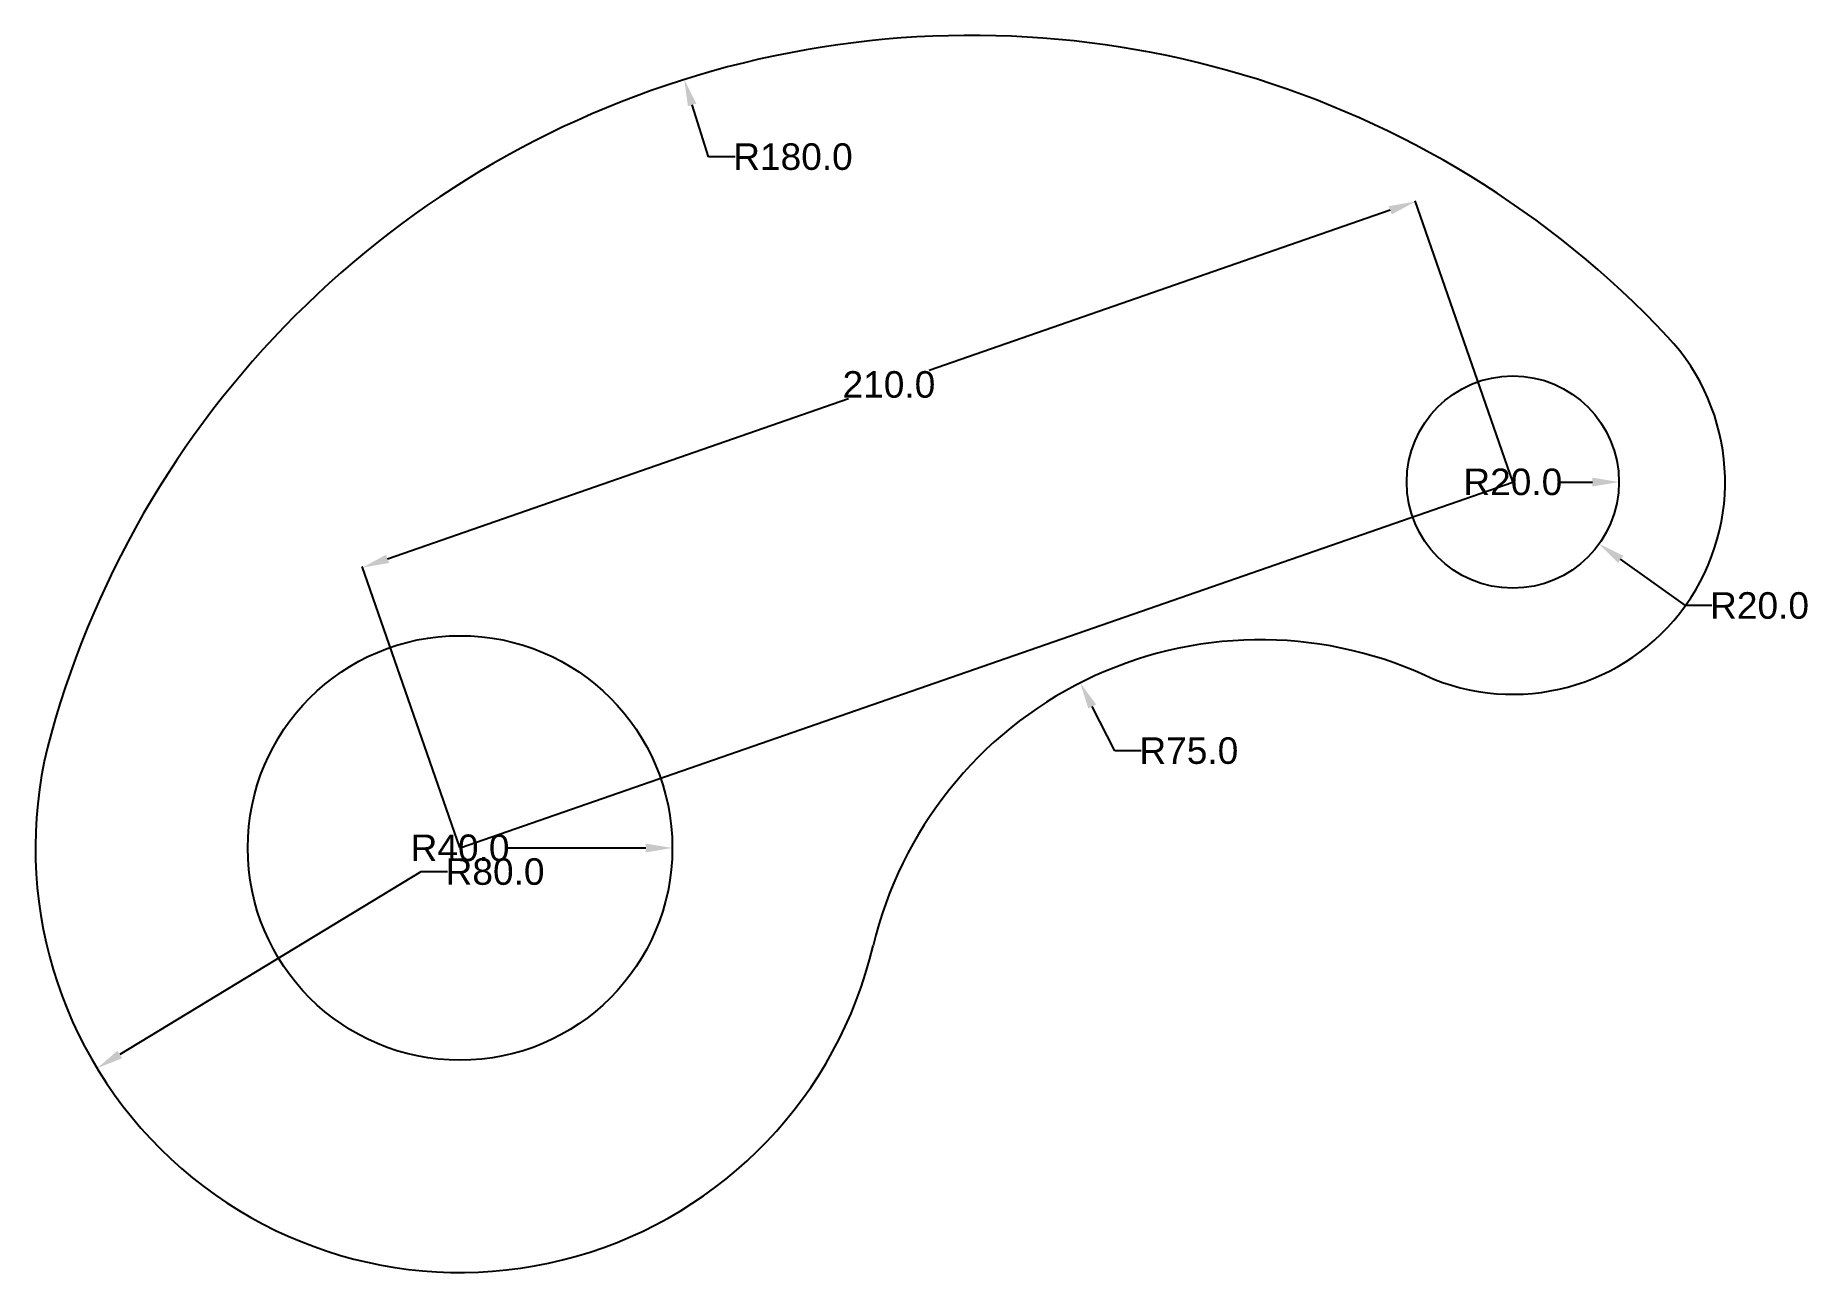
# Model space of a CAD drawing. Header units: millimetres. Extents: x -31 to 303, y -15 to 218.
import ezdxf

# ---------------------------------------------------------------- set-up
doc = ezdxf.new("R2010")
doc.units = ezdxf.units.MM
doc.layers.add('thick continuous', color=7, linetype='Continuous', lineweight=30)
doc.styles.get("Standard").update_dxf_attribs({"font": 'arial.ttf'})
doc.dimstyles.get("Standard").update_dxf_attribs({"dimtxt": 5, "dimasz": 5, "dimexe": 0.18, "dimexo": 0.0625, "dimgap": 0.09, "dimtad": 0, "dimtih": 1, "dimtoh": 1, "dimdec": 1, "dimzin": 0, "dimdsep": 46, "dimtxsty": 'Standard', "dimcen": 0.09, "dimadec": 0, "dimazin": 0, "dimtfac": 1, "dimtdec": 1, "dimtofl": 0, "dimtmove": 0, "dimatfit": 3, "dimfxl": 1, "dimtolj": 1, "dimtzin": 0, "dimarcsym": 0})

# ---------------------------------------------------------------- blocks, each defined once
blk = doc.blocks.new('*D28')
at = {"layer": 'Defpoints', "color": 0, "lineweight": 25, "transparency": 16777216}
for p in [(229.26, 186.64), (247.63, 133.8), (49.27, 64.85)]:
    blk.add_point(p, dxfattribs=at)
at = {"layer": 'thick continuous', "color": 0, "lineweight": -2, "transparency": 16777216}
for p, q in [((224.54, 185), (137.68, 154.81)), ((247.61, 133.86), (229.2, 186.81)), ((35.62, 119.33), (122.48, 149.52)), ((49.25, 64.91), (30.84, 117.86))]:
    blk.add_line(p, q, dxfattribs=at)
at = {"layer": 'thick continuous', "color": 0, "lineweight": 25, "transparency": 16777216}
for points in [[(224.26, 185.79), (224.81, 184.21), (229.26, 186.64)], [(35.35, 120.12), (35.9, 118.54), (30.9, 117.69)]]:
    blk.add_solid(points, dxfattribs=at)
at = {"layer": 'thick continuous', "color": 0, "lineweight": 25, "transparency": 16777216, "insert": (130.08, 152.16), "char_height": 5, "attachment_point": 5}
blk.add_mtext('\\A1;210.0', dxfattribs=at)
blk = doc.blocks.new('*D29')
at = {"layer": 'Defpoints', "color": 0, "lineweight": 25, "transparency": 16777216}
for p in [(49.27, 64.85), (89.27, 64.85)]:
    blk.add_point(p, dxfattribs=at)
at = {"layer": 'thick continuous', "color": 0, "lineweight": -2, "transparency": 16777216}
blk.add_line((58.24, 64.85), (84.27, 64.85), dxfattribs=at)
at = {"layer": 'thick continuous', "color": 0, "lineweight": 25, "transparency": 16777216}
blk.add_solid([(84.27, 65.68), (84.27, 64.01), (89.27, 64.85)], dxfattribs=at)
at = {"layer": 'thick continuous', "color": 0, "lineweight": 25, "transparency": 16777216, "insert": (49.27, 64.85), "char_height": 5, "attachment_point": 5}
blk.add_mtext('\\A1;R40.0', dxfattribs=at)
blk = doc.blocks.new('*D30')
at = {"layer": 'Defpoints', "color": 0, "lineweight": 25, "transparency": 16777216}
for p in [(247.63, 133.8), (267.63, 133.8)]:
    blk.add_point(p, dxfattribs=at)
at = {"layer": 'thick continuous', "color": 0, "lineweight": -2, "transparency": 16777216}
blk.add_line((256.6, 133.8), (262.63, 133.8), dxfattribs=at)
at = {"layer": 'thick continuous', "color": 0, "lineweight": 25, "transparency": 16777216}
blk.add_solid([(262.63, 134.63), (262.63, 132.96), (267.63, 133.8)], dxfattribs=at)
at = {"layer": 'thick continuous', "color": 0, "lineweight": 25, "transparency": 16777216, "insert": (247.63, 133.8), "char_height": 5, "attachment_point": 5}
blk.add_mtext('\\A1;R20.0', dxfattribs=at)
blk = doc.blocks.new('*D31')
at = {"layer": 'Defpoints', "color": 0, "lineweight": 25, "transparency": 16777216}
for p in [(49.27, 64.85), (-19.12, 23.34)]:
    blk.add_point(p, dxfattribs=at)
at = {"layer": 'thick continuous', "color": 0, "lineweight": -2, "transparency": 16777216}
for p, q in [((41.9, 60.37), (-14.84, 25.93)), ((46.9, 60.37), (41.9, 60.37))]:
    blk.add_line(p, q, dxfattribs=at)
at = {"layer": 'thick continuous', "color": 0, "lineweight": 25, "transparency": 16777216}
blk.add_solid([(-15.28, 26.64), (-14.41, 25.22), (-19.12, 23.34)], dxfattribs=at)
at = {"layer": 'thick continuous', "color": 0, "lineweight": 25, "transparency": 16777216, "insert": (55.87, 60.37), "char_height": 5, "attachment_point": 5}
blk.add_mtext('\\A1;R80.0', dxfattribs=at)
blk = doc.blocks.new('*D32')
at = {"layer": 'Defpoints', "color": 0, "lineweight": 25, "transparency": 16777216}
for p in [(166.13, 95.95), (200.09, 29.08)]:
    blk.add_point(p, dxfattribs=at)
at = {"layer": 'thick continuous', "color": 0, "lineweight": -2, "transparency": 16777216}
for p, q in [((172.63, 83.16), (168.39, 91.5)), ((177.63, 83.16), (172.63, 83.16))]:
    blk.add_line(p, q, dxfattribs=at)
at = {"layer": 'thick continuous', "color": 0, "lineweight": 25, "transparency": 16777216}
blk.add_solid([(169.14, 91.87), (167.65, 91.12), (166.13, 95.95)], dxfattribs=at)
at = {"layer": 'thick continuous', "color": 0, "lineweight": 25, "transparency": 16777216, "insert": (186.59, 83.16), "char_height": 5, "attachment_point": 5}
blk.add_mtext('\\A1;R75.0', dxfattribs=at)
blk = doc.blocks.new('*D33')
at = {"layer": 'Defpoints', "color": 0, "lineweight": 25, "transparency": 16777216}
for p in [(91.51, 209.63), (145.58, 37.95)]:
    blk.add_point(p, dxfattribs=at)
at = {"layer": 'thick continuous', "color": 0, "lineweight": -2, "transparency": 16777216}
for p, q in [((96.09, 195.08), (93.01, 204.86)), ((101.09, 195.08), (96.09, 195.08))]:
    blk.add_line(p, q, dxfattribs=at)
at = {"layer": 'thick continuous', "color": 0, "lineweight": 25, "transparency": 16777216}
blk.add_solid([(93.8, 205.11), (92.21, 204.61), (91.51, 209.63)], dxfattribs=at)
at = {"layer": 'thick continuous', "color": 0, "lineweight": 25, "transparency": 16777216, "insert": (112, 195.08), "char_height": 5, "attachment_point": 5}
blk.add_mtext('\\A1;R180.0', dxfattribs=at)
blk = doc.blocks.new('*D34')
at = {"layer": 'Defpoints', "color": 0, "lineweight": 25, "transparency": 16777216}
for p in [(247.63, 133.8), (263.89, 122.15)]:
    blk.add_point(p, dxfattribs=at)
at = {"layer": 'thick continuous', "color": 0, "lineweight": -2, "transparency": 16777216}
for p, q in [((247.54, 133.8), (247.72, 133.8)), ((247.63, 133.71), (247.63, 133.89)), ((280.15, 110.51), (267.95, 119.24)), ((285.15, 110.51), (280.15, 110.51))]:
    blk.add_line(p, q, dxfattribs=at)
at = {"layer": 'thick continuous', "color": 0, "lineweight": 25, "transparency": 16777216}
blk.add_solid([(268.44, 119.92), (267.47, 118.56), (263.89, 122.15)], dxfattribs=at)
at = {"layer": 'thick continuous', "color": 0, "lineweight": 25, "transparency": 16777216, "insert": (294.12, 110.51), "char_height": 5, "attachment_point": 5}
blk.add_mtext('\\A1;R20.0', dxfattribs=at)

msp = doc.modelspace()

# ---------------------------------------------------------------- linework, layer by layer
at = {"layer": 'thick continuous', "lineweight": 25}
msp.add_line((49.27, 64.85), (247.63, 133.8), dxfattribs=at)
for centre, radius in [((247.63, 133.8), 20), ((49.27, 64.85), 40)]:
    msp.add_circle(centre, radius, dxfattribs=at)
for centre, radius, start, end in [((145.58, 37.95), 180, 43.2074, 164.396), ((247.63, 133.8), 40, 245.5821, 43.2074), ((200.09, 29.08), 75, 65.5821, 166.6601), ((49.27, 64.85), 80, 164.396, 346.6601)]:
    msp.add_arc(centre, radius, start, end, dxfattribs=at)

# ---------------------------------------------------------------- dimensions: what is measured, and where the dimension line sits
for center, mpoint, picture, middle in [((145.58, 37.95), (91.51, 209.63), '*D33', (112, 195.08)), ((247.63, 133.8), (267.63, 133.8), '*D30', (247.63, 133.8)), ((247.63, 133.8), (263.89, 122.15), '*D34', (294.12, 110.51)), ((200.09, 29.08), (166.13, 95.95), '*D32', (186.59, 83.16)), ((49.27, 64.85), (89.27, 64.85), '*D29', (49.27, 64.85)), ((49.27, 64.85), (-19.12, 23.34), '*D31', (55.87, 60.37))]:
    dim = msp.add_radius_dim(center=center, mpoint=mpoint, dimstyle='Standard', dxfattribs=at)
    dim.commit()
    dim.dimension.update_dxf_attribs({"geometry": picture, "text_midpoint": middle, "dimtype": 164})
dim = msp.add_aligned_dim(p1=(49.27, 64.85), p2=(247.63, 133.8), distance=55.94, dimstyle='Standard', dxfattribs=at)
dim.commit()
dim.dimension.update_dxf_attribs({"geometry": '*D28', "text_midpoint": (130.08, 152.16)})

doc.saveas('drawing.dxf')
